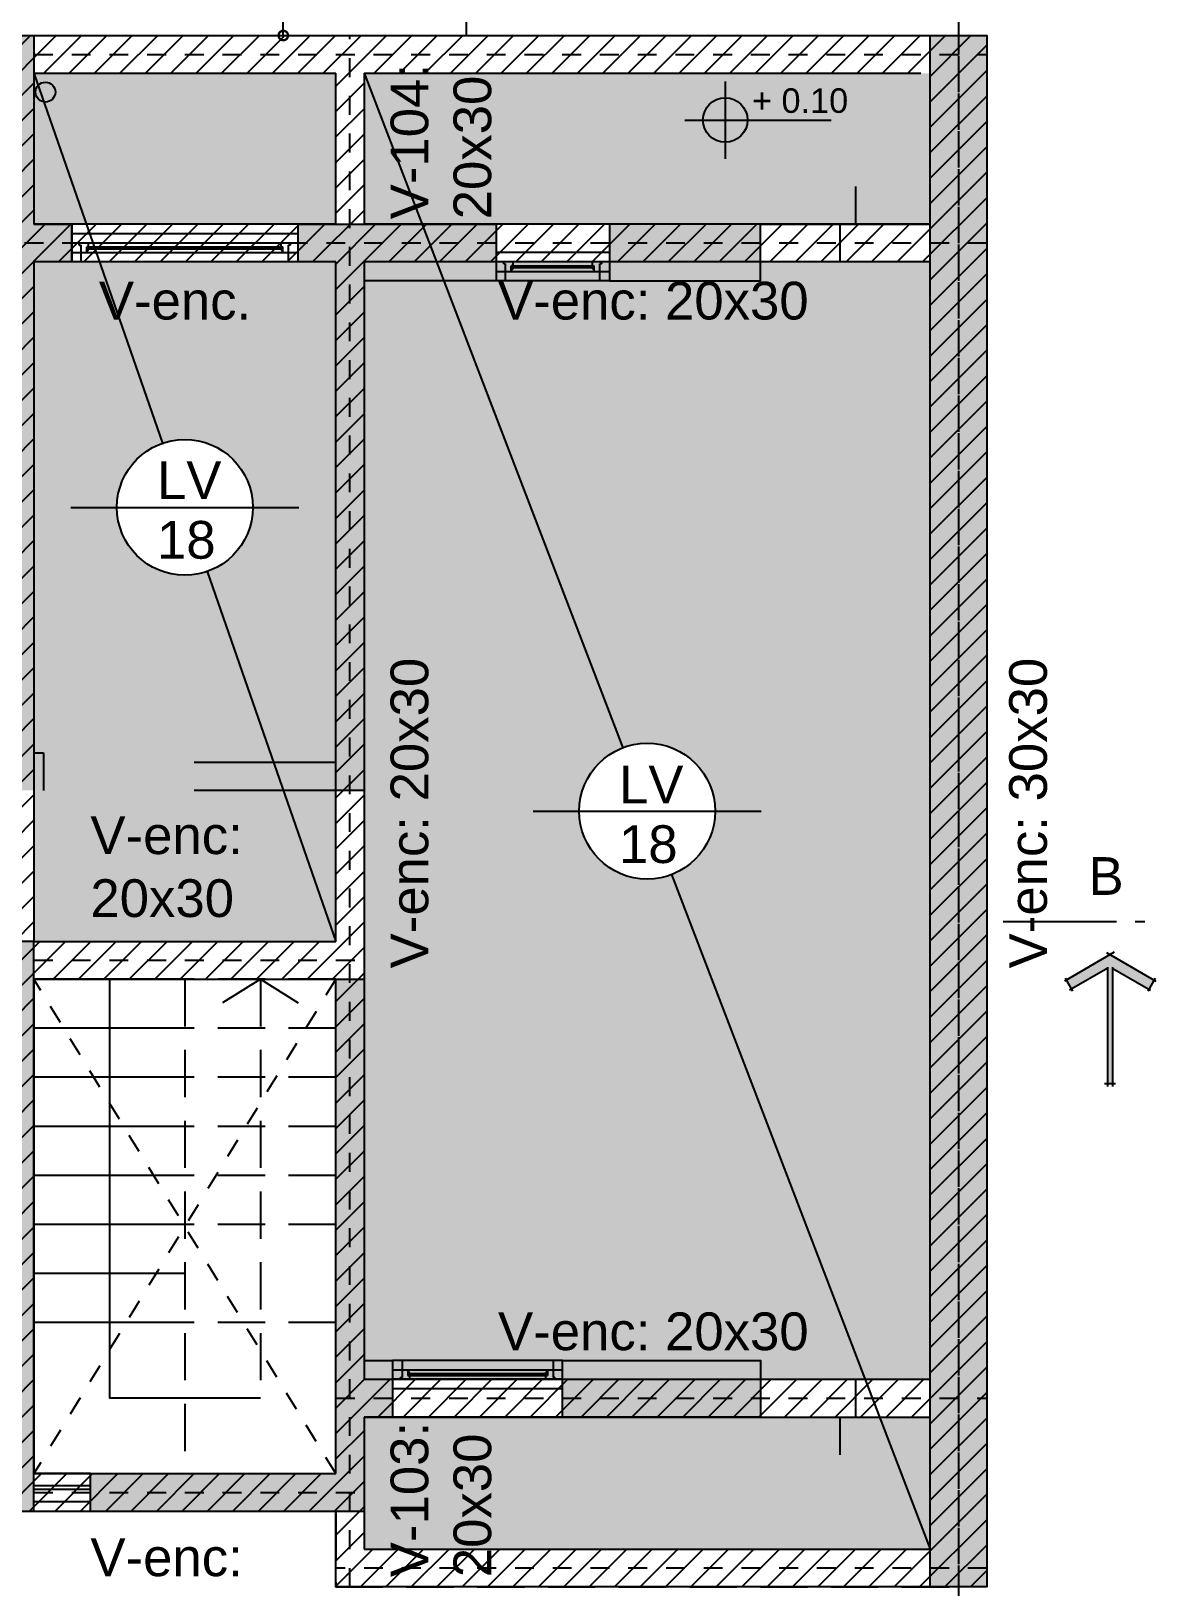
# Model space of a CAD drawing. Header units: millimetres. Extents: x 141 to 456, y -20 to 129.
# Drawn here: x 146.49 to 152.46, y 95.43 to 103.68 of the extents above; entities that cross this region are included whole.
import ezdxf

# ---------------------------------------------------------------- set-up
doc = ezdxf.new("R2010")
doc.units = ezdxf.units.MM
doc.header["$LTSCALE"] = 0.1
doc.header["$MEASUREMENT"] = 0
doc.header["$PDMODE"] = 3
doc.header["$PDSIZE"] = 0.1
for name, pattern in [('ACAD_ISO02W100', [15, 12, -3]), ('ACAD_ISO04W100', [30, 24, -3, 0, -3]), ('ACAD_ISO10W100', [18, 12, -3, 0, -3]), ('RAYITAS', [0.375, 0.25, -0.125]), ('TRAZOS2', [0.375, 0.25, -0.125])]:
    doc.linetypes.add(name, pattern=pattern)
doc.layers.get('DEFPOINTS').update_dxf_attribs({"color": 1})
for name, color, linetype in [('Carpinterias', 7, 'Continuous'), ('CONTORNO VIGA', 4, 'Continuous'), ('Cotas', 1, 'Continuous'), ('Cubierta', 7, 'Continuous'), ('EJE VIGA', 3, 'ACAD_ISO10W100'), ('EJES', 6, 'Continuous'), ('ELMER', 2, 'Continuous'), ('Equipamiento', 7, 'Continuous'), ('HATCH', 10, 'Continuous'), ('LOSA', 2, 'Continuous'), ('Muros', 7, 'Continuous'), ('Proyecciones', 1, 'Continuous'), ('Sombras', 7, 'Continuous'), ('Textos', 7, 'Continuous')]:
    doc.layers.add(name, color=color, linetype=linetype)
doc.styles.add('ARIAL', font='arial.ttf', dxfattribs={"height": 0.18})
doc.styles.add('Diego', font='arial.ttf')
doc.styles.get("Standard").update_dxf_attribs({"font": 'arial.ttf'})
doc.dimstyles.new('Cota Diego', dxfattribs={"dimtxt": 0.185, "dimasz": 0.1, "dimexe": 0.05, "dimexo": 0.05, "dimgap": 0.05, "dimtad": 1, "dimdsep": 46, "dimtxsty": 'Standard', "dimblk": 'DOTSMALL', "dimcen": 0.05, "dimclrd": 1, "dimclre": 1, "dimclrt": 1, "dimadec": 0, "dimazin": 0, "dimtfac": 1, "dimtmove": 0, "dimatfit": 3, "dimldrblk": 'DOTSMALL', "dimfxl": 1, "dimlwe": -1, "dimarcsym": 0})
pattern_1 = [(37.5, (-44.64595, 77.8552), (-0.00800016, 0.24470662), [0, -0.19304, 0, -0.2159, 0, -0.206375]), (7.5, (-44.64595, 77.8552), (0.22476164, 0.35841255), [0, -0.10414, 0, -0.17399, 0, -0.066675]), (327.5, (-44.80216, 77.8552), (0.39549619, 0.0007186), [0, -0.0635, 0, -0.2286, 0, -0.29845]), (317.5, (-44.80216, 77.8552), (0.3817782, 0.11146466), [0, -0.03175, 0, -0.14986, 0, -0.17145])]

# ---------------------------------------------------------------- blocks, each defined once
blk = doc.blocks.new('vcdpx')
at = {"layer": 'Carpinterias', "color": 2}
for p, q in [((355.865, 493.1221), (355.265, 493.1221)), ((355.865, 492.9721), (355.265, 492.9721)), ((355.865, 492.9221), (355.265, 492.9221)), ((355.265, 492.8721), (355.865, 492.8721)), ((355.305, 492.9121), (355.305, 492.9221)), ((355.305, 492.9121), (355.315, 492.9121)), ((355.315, 492.8221), (355.315, 492.9121)), ((355.355, 492.9021), (355.345, 492.9021)), ((355.345, 492.8721), (355.345, 492.9021)), ((355.345, 492.8921), (355.355, 492.8921)), ((355.355, 492.9021), (355.355, 492.9221)), ((355.775, 492.9021), (355.775, 492.9221)), ((355.775, 492.9021), (355.785, 492.9021)), ((355.785, 492.8921), (355.775, 492.8921)), ((355.785, 492.8721), (355.785, 492.9021)), ((355.825, 492.9121), (355.815, 492.9121)), ((355.815, 492.8221), (355.815, 492.9121)), ((355.825, 492.9121), (355.825, 492.9221)), ((355.865, 492.8221), (355.265, 492.8221))]:
    blk.add_line(p, q, dxfattribs=at)
at = {"layer": 'Carpinterias', "color": 1}
for p, q in [((355.345, 492.9021), (355.785, 492.9021)), ((355.345, 492.8921), (355.785, 492.8921))]:
    blk.add_line(p, q, dxfattribs=at)
at = {"layer": 'Carpinterias', "color": 2}
for centre, start, end in [((355.345, 492.8921), 270, 0), ((355.785, 492.8921), 180, 270)]:
    blk.add_arc(centre, 0.01, start, end, dxfattribs=at)
blk = doc.blocks.new('SDFGBB')
blk.add_hatch(color=256).paths.add_polyline_path([(-0.353, 0.316), (-0.402, 0.232), (0, 0), (0.402, 0.232), (0.353, 0.316), (0.024, 0.126), (0.024, 1.177), (-0.022, 1.177), (-0.022, 0.124)])
for p, q in [((-0.051, 1.177), (0.05, 1.177)), ((-0.022, 1.205), (-0.022, 0.116)), ((0.024, 1.205), (0.024, 0.116)), ((-0.412, 0.214), (-0.343, 0.333)), ((-0.022, 0.124), (-0.37, 0.325)), ((0.024, 0.126), (0.37, 0.325)), ((0.412, 0.214), (0.343, 0.333)), ((0.037, -0.022), (-0.418, 0.241)), ((-0.033, -0.019), (0.418, 0.241))]:
    blk.add_line(p, q)
blk = doc.blocks.new('_DotSmall')
at = {"color": 0, "linetype": 'ByBlock', "const_width": 0.5}
blk.add_lwpolyline([(-0.0625, 0, 1), (0.0625, 0, 1)], format="xyb", close=True, dxfattribs=at)
blk = doc.blocks.new('*D56')
at = {"color": 1, "linetype": 'Continuous', "transparency": 16777216}
for p, q in [((151.5589, 95.3826), (151.5589, 94.3644)), ((151.2589, 94.4309), (151.2589, 94.3644))]:
    blk.add_line(p, q, dxfattribs=at)
at = {"color": 1, "linetype": 'Continuous', "lineweight": -2, "transparency": 16777216}
blk.add_line((151.5589, 94.4144), (151.2589, 94.4144), dxfattribs=at)
at = {"layer": 'DEFPOINTS', "color": 0, "linetype": 'Continuous', "transparency": 16777216}
for p in [(151.5589, 95.4326), (151.2589, 94.4809), (151.2589, 94.4144)]:
    blk.add_point(p, dxfattribs=at)
at = {"color": 1, "linetype": 'Continuous', "lineweight": -2, "transparency": 16777216, "xscale": 0.1, "yscale": 0.1, "zscale": 0.1, "rotation": 180}
blk.add_blockref('_DotSmall', (151.2589, 94.4144), dxfattribs=at)
at = {"color": 1, "linetype": 'Continuous', "lineweight": -2, "transparency": 16777216, "xscale": 0.1, "yscale": 0.1, "zscale": 0.1}
blk.add_blockref('_DotSmall', (151.5589, 94.4144), dxfattribs=at)
at = {"color": 1, "linetype": 'Continuous', "transparency": 16777216, "insert": (151.4089, 94.5394), "char_height": 0.15, "attachment_point": 5}
blk.add_mtext('0.30', dxfattribs=at)
blk = doc.blocks.new('Nivel Planta')
at = {"layer": 'Cubierta'}
h = blk.add_hatch(color=1, dxfattribs=at)
h.paths.add_polyline_path([(509.8507, 209.4131, 0.414214), (509.7327, 209.2951), (509.8507, 209.2951)])
h.paths.add_polyline_path([(509.9687, 209.2951), (509.8507, 209.2951), (509.8507, 209.1771, 0.414214)])
at = {"layer": 'Cotas', "color": 1}
for p, q in [((509.8507, 209.4986), (509.8507, 209.0904)), ((509.6361, 209.2951), (510.4131, 209.2951))]:
    blk.add_line(p, q, dxfattribs=at)
blk.add_circle((509.8507, 209.2951), 0.118, dxfattribs=at)
blk = doc.blocks.new('*D131')
at = {"color": 1, "linetype": 'Continuous', "lineweight": -2, "transparency": 16777216}
for p in [(147.8304, 104.7201), (147.8304, 103.6526)]:
    blk.add_line(p, (147.8304, 103.8526), dxfattribs=at)
at = {"color": 1, "linetype": 'Continuous', "transparency": 16777216}
for p, q in [((146.5589, 103.8526), (147.8804, 103.8526)), ((146.5589, 103.6526), (147.8804, 103.6526))]:
    blk.add_line(p, q, dxfattribs=at)
at = {"layer": 'DEFPOINTS', "color": 0, "linetype": 'Continuous', "transparency": 16777216}
for p in [(146.5089, 103.8526), (147.8304, 103.8526), (146.5089, 103.6526)]:
    blk.add_point(p, dxfattribs=at)
at = {"color": 1, "linetype": 'Continuous', "lineweight": -2, "transparency": 16777216, "xscale": 0.1, "yscale": 0.1, "zscale": 0.1}
for p, rotation in [((147.8304, 103.8526), 90), ((147.8304, 103.6526), 270)]:
    blk.add_blockref('_DotSmall', p, dxfattribs=dict(at, rotation=rotation))
at = {"color": 1, "linetype": 'Continuous', "transparency": 16777216, "insert": (147.7054, 104.4701), "char_height": 0.15, "attachment_point": 5, "rotation": 90}
blk.add_mtext('0.20', dxfattribs=at)

msp = doc.modelspace()

# ---------------------------------------------------------------- hatches: boundary and pattern name
at = {"layer": 'ELMER', "linetype": 'Continuous', "transparency": 33554559}
h = msp.add_hatch(color=10, dxfattribs=at)
h.dxf.hatch_style = 1
edge = h.paths.add_edge_path()
edge.add_line((143.3589, 102.3526), (145.4589, 102.3526))
edge.add_line((145.4589, 102.3526), (145.4589, 102.6526))
edge.add_line((145.4589, 102.6526), (143.3589, 102.6526))
edge.add_line((143.3589, 102.6526), (143.3589, 102.8026))
edge.add_line((143.3589, 102.8026), (143.0589, 102.8026))
edge.add_line((143.0589, 102.8026), (143.0589, 102.6526))
edge.add_line((143.0589, 102.6526), (143.0589, 100.1866))
edge.add_arc((143.2247, 98.6986), 1.4972, 84.85619, 96.35658, ccw=False)
edge.add_line((143.3589, 100.1898), (143.3589, 102.3526))
edge = h.paths.add_edge_path()
edge.add_arc((143.2247, 98.6986), 1.4972, 84.85619, 96.35658)
edge.add_line((143.0589, 100.1866), (143.0589, 98.5526))
edge.add_line((143.0589, 98.5526), (143.0589, 98.4026))
edge.add_line((143.0589, 98.4026), (143.3589, 98.4026))
edge.add_line((143.3589, 98.4026), (143.3589, 98.5526))
edge.add_line((143.3589, 98.5526), (144.7148, 98.5526))
edge.add_arc((143.2247, 98.6986), 1.4972, 354.40321, 360)
edge.add_arc((143.2247, 98.6986), 1.4972, 0, 5.90299)
edge.add_line((144.714, 98.8526), (143.3589, 98.8526))
edge.add_line((143.3589, 98.8526), (143.3589, 100.1898))
edge = h.paths.add_edge_path()
edge.add_line((145.3089, 98.8526), (144.714, 98.8526))
edge.add_arc((143.2247, 98.6986), 1.4972, 0, 5.90299, ccw=False)
edge.add_arc((143.2247, 98.6986), 1.4972, 354.40321, 360, ccw=False)
edge.add_line((144.7148, 98.5526), (145.3089, 98.5526))
edge.add_line((145.3089, 98.5526), (145.3089, 98.8526))
h.paths.add_polyline_path([(146.5089, 98.8526), (145.6089, 98.8526), (145.6089, 98.5526), (146.3089, 98.5526), (146.3089, 95.8326), (146.5089, 95.8326)])
h.paths.add_polyline_path([(148.2589, 96.3326), (148.4101, 96.3326), (148.4101, 96.6326), (148.2595, 96.6326), (148.2589, 98.6526), (148.1089, 98.6526), (148.1089, 96.0326), (146.8089, 96.0326), (146.8089, 95.8326), (148.2589, 95.8326)])
h.paths.add_polyline_path([(150.3589, 96.6326), (149.3101, 96.6326), (149.3101, 96.3326), (150.3589, 96.3326)])
h.paths.add_polyline_path([(151.4089, 103.6526), (151.2589, 103.6526), (151.2589, 95.4326), (151.4089, 95.4326)])
h.paths.add_polyline_path([(151.5589, 103.6526), (151.4089, 103.6526), (151.4089, 95.4326), (151.5589, 95.4326)])
h.paths.add_polyline_path([(148.2589, 102.3526), (148.9589, 102.3526), (148.9589, 102.6526), (147.9089, 102.6526), (147.9089, 102.4526), (148.1089, 102.4526), (148.1089, 99.8026), (147.3589, 99.8026), (147.3589, 99.6526), (148.2589, 99.6526)])
h.paths.add_polyline_path([(146.5589, 99.8526), (146.5089, 99.8526), (146.5089, 102.4526), (146.7089, 102.4526), (146.7089, 102.6526), (146.5089, 102.6526), (146.5089, 103.6526), (146.3589, 103.6526), (146.3589, 99.6526), (146.5589, 99.6526)])
h.paths.add_polyline_path([(150.3589, 102.6526), (149.5589, 102.6526), (149.5589, 102.3526), (150.3589, 102.3526)])
at = {"layer": 'ELMER', "true_color": 0x636466}
h = msp.add_hatch(color=251, dxfattribs=at)
h.dxf.hatch_style = 1
h.paths.add_polyline_path([(148.1089, 103.4526), (146.5089, 103.4526), (146.5089, 102.6526), (148.1089, 102.6526)])
h.paths.add_polyline_path([(148.1089, 102.4526), (146.5089, 102.4526), (146.5089, 98.8526), (148.1089, 98.8526)])
h.paths.add_polyline_path([(147.6689, 101.1526, -1), (146.9489, 101.1526, -1)], flags=16)
h.paths.add_polyline_path([(151.2589, 103.4526), (148.2589, 103.4526), (148.2589, 102.6526), (151.2589, 102.6526)])
h.paths.add_polyline_path([(151.2589, 102.4526), (148.2589, 102.4526), (148.2589, 96.5326), (151.2589, 96.5326)])
h.paths.add_polyline_path([(150.1189, 99.5426, -1), (149.3989, 99.5426, -1)], flags=16)
h.paths.add_polyline_path([(151.2589, 96.3326), (148.2589, 96.3326), (148.2589, 95.6326), (151.2589, 95.6326)])
at = {"layer": 'HATCH', "true_color": 0xf26722, "transparency": 33554559}
h = msp.add_hatch(dxfattribs=at)
h.set_pattern_fill('AR-SAND', color=30, scale=0.005)
h.set_pattern_definition(pattern_1)
h.paths.add_polyline_path([(151.4089, 107.1326), (141.4089, 107.1326), (141.4089, 103.2526), (145.4589, 103.2526), (145.4589, 103.8526), (151.4089, 103.8526)])
edge = h.paths.add_edge_path(flags=16)
edge.add_arc((145.3492, 104.8555), 0.118, 0, 360)
h.paths.add_polyline_path([(145.9746, 105.767), (145.9746, 105.7938), (146.5858, 105.7938), (146.4746, 105.9863), (146.5232, 106.0144), (146.6578, 105.7812), (146.5232, 105.548), (146.4746, 105.576), (146.5849, 105.767)], flags=16)
h.paths.add_polyline_path([(145.398, 104.824), (146.1489, 104.824), (146.1489, 105.1569), (145.398, 105.1569)], flags=16)
h.paths.add_polyline_path([(146.8563, 105.6011), (147.1434, 105.6011), (147.1434, 106.0132), (146.8563, 106.0132)], flags=16)
h = msp.add_hatch(dxfattribs=at)
h.set_pattern_fill('AR-SAND', color=30, scale=0.005)
h.set_pattern_definition(pattern_1)
h.paths.add_polyline_path([(150.1589, 95.2326), (145.7089, 95.2326), (145.7089, 97.9526), (142.4589, 97.9526), (141.4089, 97.9526), (141.4089, 90.1326), (147.4589, 90.1326), (147.4589, 90.2326), (145.3589, 90.2326), (145.3589, 91.7326), (145.5589, 91.6169), (150.1589, 91.7326)])
h.paths.add_polyline_path([(146.5858, 93.4437), (146.4746, 93.6363), (146.5232, 93.6643), (146.6578, 93.4311), (146.5232, 93.1979), (146.4746, 93.226), (146.5849, 93.4169), (145.9746, 93.4169), (145.9746, 93.4437)], flags=16)
edge = h.paths.add_edge_path(flags=16)
edge.add_arc((142.9715, 95.8124), 0.118, 0, 360)
h.paths.add_polyline_path([(142.2933, 96.8327), (144.1237, 96.8327), (144.1237, 97.1667), (142.2933, 97.1667)], flags=16)
h.paths.add_polyline_path([(143.0202, 95.7809), (143.7711, 95.7809), (143.7711, 96.1138), (143.0202, 96.1138)], flags=16)
h.paths.add_polyline_path([(146.8497, 93.2821), (147.1369, 93.2821), (147.1369, 93.6942), (146.8497, 93.6942)], flags=16)
at = {"layer": 'Sombras', "true_color": 0x2776bb}
h = msp.add_hatch(dxfattribs=at)
h.set_pattern_fill('ANSI31', color=152, scale=0.03)
h.set_pattern_definition([(45, (-60.48276, 77.8552), (-0.06735192, 0.06735192), [])])
h.paths.add_polyline_path([(151.5589, 103.6526), (148.2589, 103.6526), (146.3089, 103.6526), (146.3089, 102.6526), (146.3089, 98.5526), (146.3089, 95.8326), (148.1089, 95.8326), (148.1089, 95.4326), (151.5589, 95.4326)])
h.paths.add_polyline_path([(148.2589, 102.6526), (148.2589, 103.4526), (151.2589, 103.4526), (151.2589, 102.6526)], flags=16)
h.paths.add_polyline_path([(148.2589, 102.4526), (151.2589, 102.4526), (151.2589, 96.5326), (148.2589, 96.5326)], flags=16)
h.paths.add_polyline_path([(148.1089, 102.6526), (146.5089, 102.6526), (146.5089, 103.4526), (148.1089, 103.4526)], flags=16)
h.paths.add_polyline_path([(148.1089, 102.4526), (148.1089, 98.8526), (146.5089, 98.8526), (146.5089, 102.4526)], flags=16)
h.paths.add_polyline_path([(148.1089, 98.6526), (148.1089, 96.0326), (146.5089, 96.0326), (146.5089, 98.6526)], flags=16)
h.paths.add_polyline_path([(148.2589, 96.3326), (151.2589, 96.3326), (151.2589, 95.6326), (148.2589, 95.6326)], flags=16)

# ---------------------------------------------------------------- linework, layer by layer
for p, q in [((146.7047, 101.1526), (147.9131, 101.1526)), ((149.1547, 99.5426), (150.3631, 99.5426))]:
    msp.add_line(p, q)
at = {"color": 2, "linetype": 'RAYITAS', "ltscale": 10, "transparency": 33554559}
for p, q in [((147.3089, 98.6526), (147.3089, 96.0326)), ((148.1089, 98.6526), (147.3089, 98.6526)), ((147.7089, 98.6526), (147.5089, 98.5276)), ((147.7089, 98.6526), (147.7089, 96.4326)), ((147.7089, 98.6526), (147.9089, 98.5276)), ((148.1089, 96.6326), (148.1089, 98.6526)), ((148.1089, 98.3926), (147.3089, 98.3926)), ((148.1089, 98.1326), (147.3089, 98.1326)), ((148.1089, 97.8726), (147.3089, 97.8726)), ((148.1089, 97.6126), (147.3089, 97.6126)), ((148.1089, 97.3526), (147.3089, 97.3526)), ((148.1089, 96.8326), (147.3089, 96.8326))]:
    msp.add_line(p, q, dxfattribs=at)
at = {"layer": 'Carpinterias', "color": 2, "transparency": 33554559}
for p, q in [((147.9089, 102.6526), (146.7089, 102.6526)), ((147.9089, 102.6026), (146.7089, 102.6026)), ((147.9089, 102.5526), (146.7089, 102.5526)), ((146.7489, 102.5426), (146.7489, 102.5526)), ((146.7989, 102.5326), (146.7989, 102.5526)), ((147.8189, 102.5326), (147.8189, 102.5526)), ((147.8689, 102.5426), (147.8689, 102.5526)), ((146.7089, 102.5026), (147.9089, 102.5026)), ((146.7489, 102.5426), (146.7589, 102.5426)), ((146.7589, 102.4526), (146.7589, 102.5426)), ((146.7989, 102.5326), (146.7889, 102.5326)), ((146.7889, 102.5026), (146.7889, 102.5326)), ((146.7889, 102.5226), (146.7989, 102.5226)), ((147.8189, 102.5326), (147.8289, 102.5326)), ((147.8289, 102.5226), (147.8189, 102.5226)), ((147.8289, 102.5026), (147.8289, 102.5326)), ((147.8689, 102.5426), (147.8589, 102.5426)), ((147.8589, 102.4526), (147.8589, 102.5426)), ((147.9089, 102.4526), (146.7089, 102.4526)), ((149.3101, 96.6326), (148.4101, 96.6326)), ((148.4601, 96.6326), (148.4601, 96.5426)), ((149.2601, 96.6326), (149.2601, 96.5426)), ((148.4101, 96.5826), (149.3101, 96.5826)), ((149.3101, 96.5326), (148.4101, 96.5326)), ((148.4501, 96.5426), (148.4601, 96.5426)), ((148.4501, 96.5426), (148.4501, 96.5326)), ((148.4901, 96.5826), (148.4901, 96.5526)), ((148.4901, 96.5626), (148.5001, 96.5626)), ((148.5001, 96.5526), (148.4901, 96.5526)), ((148.5001, 96.5526), (148.5001, 96.5326)), ((149.2301, 96.5626), (149.2201, 96.5626)), ((149.2201, 96.5526), (149.2301, 96.5526)), ((149.2201, 96.5526), (149.2201, 96.5326)), ((149.2301, 96.5826), (149.2301, 96.5526)), ((149.2701, 96.5426), (149.2601, 96.5426)), ((149.2701, 96.5426), (149.2701, 96.5326)), ((149.3101, 96.4826), (148.4101, 96.4826)), ((149.3101, 96.3326), (148.4101, 96.3326)), ((146.8089, 96.0326), (146.5089, 96.0326)), ((146.8089, 95.9681), (146.5089, 95.9681)), ((146.8089, 95.9481), (146.5089, 95.9481)), ((146.8089, 95.8826), (146.5089, 95.8826))]:
    msp.add_line(p, q, dxfattribs=at)
at = {"layer": 'Carpinterias', "color": 1, "transparency": 33554559}
for p, q in [((146.7889, 102.5326), (147.8289, 102.5326)), ((146.7889, 102.5226), (147.8289, 102.5226)), ((148.4901, 96.5626), (149.2301, 96.5626)), ((148.4901, 96.5526), (149.2301, 96.5526))]:
    msp.add_line(p, q, dxfattribs=at)
at = {"layer": 'Carpinterias', "color": 2, "transparency": 33554559}
for centre, start, end in [((146.7889, 102.5226), 270, 0), ((147.8289, 102.5226), 180, 270), ((148.4901, 96.5626), 0, 90), ((149.2301, 96.5626), 90, 180)]:
    msp.add_arc(centre, 0.01, start, end, dxfattribs=at)
at = {"layer": 'CONTORNO VIGA'}
for p, q in [((146.3089, 103.6526), (148.2589, 103.6526)), ((146.5089, 103.4526), (148.1089, 103.4526)), ((146.5089, 103.4526), (146.5089, 102.6526)), ((148.2589, 103.4526), (151.2089, 103.4526)), ((148.2589, 103.4526), (148.2589, 102.6526)), ((151.2589, 102.6526), (151.2589, 103.4526)), ((146.5089, 102.4526), (146.5089, 98.8526)), ((148.2589, 102.4526), (148.2589, 96.5326)), ((151.2589, 96.5326), (151.2589, 102.4526)), ((146.5089, 98.8526), (148.1089, 98.8526)), ((146.5089, 98.6526), (146.5089, 96.0326)), ((146.5089, 98.6526), (148.1089, 98.6526)), ((148.2589, 96.3326), (148.2589, 95.6326)), ((151.2589, 95.6326), (151.2589, 96.3326)), ((146.5089, 96.0326), (148.1089, 96.0326)), ((148.1089, 95.8326), (146.3089, 95.8326)), ((148.2589, 95.6326), (151.2589, 95.6326))]:
    msp.add_line(p, q, dxfattribs=at)
for points in [[(148.2589, 103.6526), (151.5589, 103.6526), (151.5589, 95.4326), (148.1089, 95.4326), (148.1089, 95.8326)], [(148.1089, 102.6526), (148.1089, 103.4526)], [(148.1089, 102.6526), (146.5089, 102.6526)], [(151.2589, 102.6526), (148.2589, 102.6526)], [(148.1089, 102.4526), (146.5089, 102.4526)], [(148.1089, 98.8526), (148.1089, 102.4526)], [(151.2589, 102.4526), (148.2589, 102.4526)], [(148.1089, 96.0326), (148.1089, 98.6526)], [(148.2589, 96.5326), (151.2589, 96.5326)], [(148.2589, 96.3326), (151.2589, 96.3326)]]:
    msp.add_lwpolyline(points, dxfattribs=at)
at = {"layer": 'Cotas', "linetype": 'TRAZOS2', "ltscale": 10, "transparency": 33554559}
msp.add_line((146.3589, 103.6526), (151.4089, 103.6526), dxfattribs=at)
at = {"layer": 'Cotas', "linetype": 'ACAD_ISO02W100', "ltscale": 0.05}
for p, q in [((148.1089, 96.0326), (146.5089, 98.6526)), ((148.1089, 98.6526), (146.5089, 96.0326))]:
    msp.add_line(p, q, dxfattribs=at)
at = {"layer": 'Cotas', "linetype": 'TRAZOS2', "ltscale": 10, "transparency": 33554559}
msp.add_lwpolyline([(148.1089, 95.8326), (148.1089, 95.4326), (151.4089, 95.4326)], dxfattribs=at)
at = {"layer": 'Cubierta', "color": 2}
for p, q in [((146.5089, 103.4526), (147.1906, 101.4926)), ((147.4272, 100.8126), (148.1089, 98.8526))]:
    msp.add_line(p, q, dxfattribs=at)
for centre in [(147.3089, 101.1526), (149.7589, 99.5426)]:
    msp.add_circle(centre, 0.36, dxfattribs=at)
at = {"layer": 'EJE VIGA', "ltscale": 0.05}
for p, q in [((148.1839, 95.4326), (148.1839, 103.6526)), ((151.4089, 103.6526), (151.4089, 95.4326)), ((146.3089, 103.5526), (151.5589, 103.5526)), ((151.5589, 102.5526), (146.3089, 102.5526)), ((146.3089, 98.7526), (148.2589, 98.7526)), ((146.3089, 95.9326), (148.2589, 95.9326)), ((151.5589, 95.5326), (148.1089, 95.5326))]:
    msp.add_line(p, q, dxfattribs=at)
msp.add_lwpolyline([(148.1089, 96.4326), (151.5589, 96.4326)], dxfattribs=at)
at = {"layer": 'EJES', "color": 1, "linetype": 'ACAD_ISO04W100', "ltscale": 0.025, "transparency": 33554559}
msp.add_line((151.4089, 105.9452), (151.4089, 89.4326), dxfattribs=at)
at = {"layer": 'Equipamiento', "color": 2, "transparency": 33554559}
for p, q in [((148.7994, 103.8526), (148.7994, 103.6526)), ((151.4089, 103.8526), (151.4089, 103.6526)), ((150.8639, 102.8526), (150.8639, 102.6526)), ((150.3589, 102.6526), (151.2589, 102.6526)), ((150.7795, 102.6526), (150.7795, 102.4526)), ((150.7795, 102.6526), (150.8639, 102.6526)), ((147.3089, 98.6526), (146.5089, 98.6526)), ((146.9089, 98.6526), (146.9089, 96.4326)), ((147.3089, 98.3926), (146.5089, 98.3926)), ((147.3089, 98.1326), (146.5089, 98.1326)), ((147.3089, 97.8726), (146.5089, 97.8726)), ((147.3089, 97.6126), (146.5089, 97.6126)), ((147.3089, 97.3526), (146.5089, 97.3526)), ((147.3089, 97.0926), (146.5089, 97.0926)), ((147.3089, 96.8326), (146.5089, 96.8326)), ((150.8639, 96.5326), (150.8639, 96.3326)), ((147.7089, 96.4326), (146.9089, 96.4326)), ((150.3589, 96.3326), (151.2589, 96.3326)), ((150.7795, 96.3326), (150.7795, 96.1326)), ((150.7795, 96.3326), (150.8639, 96.3326)), ((151.4089, 95.4326), (151.4089, 90.5826))]:
    msp.add_line(p, q, dxfattribs=at)
at = {"layer": 'LOSA'}
for p, q in [((148.2589, 103.4526), (149.63, 99.8787)), ((149.8879, 99.2065), (151.2589, 95.6326))]:
    msp.add_line(p, q, dxfattribs=at)
at = {"layer": 'Muros', "color": 5, "transparency": 33554559}
for p, q in [((146.3589, 103.6526), (146.5089, 103.6526)), ((146.5089, 103.6526), (146.5089, 102.6526)), ((146.5089, 102.6526), (146.7089, 102.6526)), ((146.7089, 102.4526), (146.7089, 102.6526)), ((146.7089, 102.6526), (146.7089, 102.4526)), ((147.9089, 102.4526), (147.9089, 102.6526)), ((147.9089, 102.6526), (148.9589, 102.6526)), ((148.9589, 102.6526), (148.9589, 102.3526)), ((146.7089, 102.4526), (146.5089, 102.4526)), ((146.5089, 102.4526), (146.5089, 99.8526)), ((148.1089, 102.4526), (147.9089, 102.4526)), ((148.1089, 99.8026), (148.1089, 102.4526)), ((148.9589, 102.3526), (148.2589, 102.3526)), ((148.2589, 102.3526), (148.2589, 99.6526)), ((146.5089, 99.8526), (146.5589, 99.8526)), ((146.5589, 99.8526), (146.5589, 99.6526)), ((147.3589, 99.8026), (148.1089, 99.8026)), ((148.2589, 99.6526), (147.3589, 99.6526)), ((146.5089, 98.8526), (145.6089, 98.8526)), ((146.5089, 95.8326), (146.5089, 98.8526)), ((148.1089, 96.0326), (148.1089, 96.6326)), ((148.2589, 96.6326), (148.4089, 96.6326)), ((148.4101, 96.6326), (148.4101, 96.3326)), ((148.2589, 96.3326), (148.2589, 95.8326)), ((148.4101, 96.3326), (148.2589, 96.3326)), ((146.8089, 96.0326), (148.1089, 96.0326)), ((146.8089, 95.8326), (146.8089, 96.0326)), ((146.5089, 95.8326), (146.3089, 95.8326)), ((148.2589, 95.8326), (146.8089, 95.8326))]:
    msp.add_line(p, q, dxfattribs=at)
for points in [[(151.2589, 103.6526), (151.5589, 103.6526), (151.5589, 95.4326), (151.2589, 95.4326), (151.2589, 103.6526)], [(148.1089, 96.6326), (148.1089, 98.6526), (148.2589, 98.6526), (148.2589, 96.6326)]]:
    msp.add_lwpolyline(points, dxfattribs=at)
for points in [[(150.3589, 102.6526), (149.5589, 102.6526), (149.5589, 102.3526), (150.3589, 102.3526)], [(149.3101, 96.6326), (150.3589, 96.6326), (150.3589, 96.3326), (149.3101, 96.3326)]]:
    msp.add_lwpolyline(points, close=True, dxfattribs=at)
at = {"layer": 'Muros', "color": 1, "transparency": 33554559}
msp.add_circle((146.5699, 103.3527), 0.0525, dxfattribs=at)
at = {"layer": 'Proyecciones', "color": 8, "linetype": 'ACAD_ISO04W100', "ltscale": 0.25, "transparency": 33554559}
msp.add_line((151.6459, 98.9587), (152.3959, 98.9587), dxfattribs=at)

# ---------------------------------------------------------------- block references
at = {"layer": 'Cubierta', "color": 1, "transparency": 33554559}
msp.add_blockref('Nivel Planta', (-359.6781, -106.0903), dxfattribs=at)
at = {"layer": 'Muros', "color": 1, "transparency": 33554559}
msp.add_blockref('vcdpx', (-206.3061, -390.4695), dxfattribs=at)
at = {"layer": 'Textos', "color": 8, "ltscale": 0.01, "transparency": 33554559, "xscale": -0.5804296196057521, "yscale": 0.5804296196057521, "zscale": 0.5804296196057521, "rotation": 180}
msp.add_blockref('SDFGBB', (152.2128, 98.7828), dxfattribs=at)

# ---------------------------------------------------------------- texts
at = {"layer": 'Cubierta', "color": 1, "transparency": 33554559, "insert": (150.3146, 103.3728), "char_height": 0.26, "width": 1.302589, "attachment_point": 1}
msp.add_mtext('{\\H0.5x;+ 0.10}', dxfattribs=at)
at = {"layer": 'Textos', "color": 2, "ltscale": 0.01, "char_height": 0.2, "attachment_point": 1, "rotation": 90, "style": 'ARIAL'}
for s, insert, width in [('V-104: 20x30', (148.3991, 102.6787), 1.045062), ('V-enc: 20x30', (148.3991, 98.7094), 1.851523), ('V-enc: 30x30', (151.6778, 98.7094), 1.851523), ('V-103: 20x30', (148.3991, 95.4838), 1.045062)]:
    msp.add_mtext(s, dxfattribs=dict(at, insert=insert, width=width))
at = {"layer": 'Textos', "color": 2, "ltscale": 0.01, "char_height": 0.2, "attachment_point": 1, "style": 'ARIAL'}
for s, insert, width in [('V-enc.', (146.853, 102.3478), 1.851523), ('V-enc: 20x30', (148.9687, 102.3478), 1.851523), ('LV', (147.161, 101.3965), 0.314702), ('18', (147.161, 101.0805), 0.314702), ('LV', (149.6097, 99.784), 0.314702), ('V-enc: 20x30', (146.8082, 99.5154), 1.350177), ('18', (149.6097, 99.468), 0.314702), ('V-enc: 20x30', (148.9687, 96.8868), 1.851523), ('V-enc: 20x30', (146.8082, 95.6893), 1.350177)]:
    msp.add_mtext(s, dxfattribs=dict(at, insert=insert, width=width))
at = {"layer": 'Textos', "color": 8, "ltscale": 0.01, "transparency": 33554559, "insert": (152.2846, 99.2991), "char_height": 0.2, "width": 0.349669, "attachment_point": 3, "style": 'Diego'}
msp.add_mtext('B', dxfattribs=at)

# ---------------------------------------------------------------- dimensions: what is measured, and where the dimension line sits
at = {"color": 1, "linetype": 'Continuous', "transparency": 33554559}
dim = msp.add_linear_dim(base=(147.8304, 103.8526), p1=(146.5089, 103.6526), p2=(146.5089, 103.8526), angle=90, dimstyle='Cota Diego', override={"dimtxt": 0.15, "dimzin": 0, "dimtmove": 1, "dimfxl": 0.08}, dxfattribs=at)
dim.commit()
dim.dimension.update_dxf_attribs({"geometry": '*D131', "text_midpoint": (147.8304, 104.4701), "dimtype": 160})
dim = msp.add_linear_dim(base=(151.2589, 94.4144), p1=(151.5589, 95.4326), p2=(151.2589, 94.4809), dimstyle='Cota Diego', override={"dimtxt": 0.15, "dimzin": 0, "dimtmove": 1, "dimfxl": 0.08}, dxfattribs=at)
dim.commit()
dim.dimension.update_dxf_attribs({"geometry": '*D56', "text_midpoint": (151.4089, 94.4144), "dimtype": 160})

doc.saveas('drawing.dxf')
